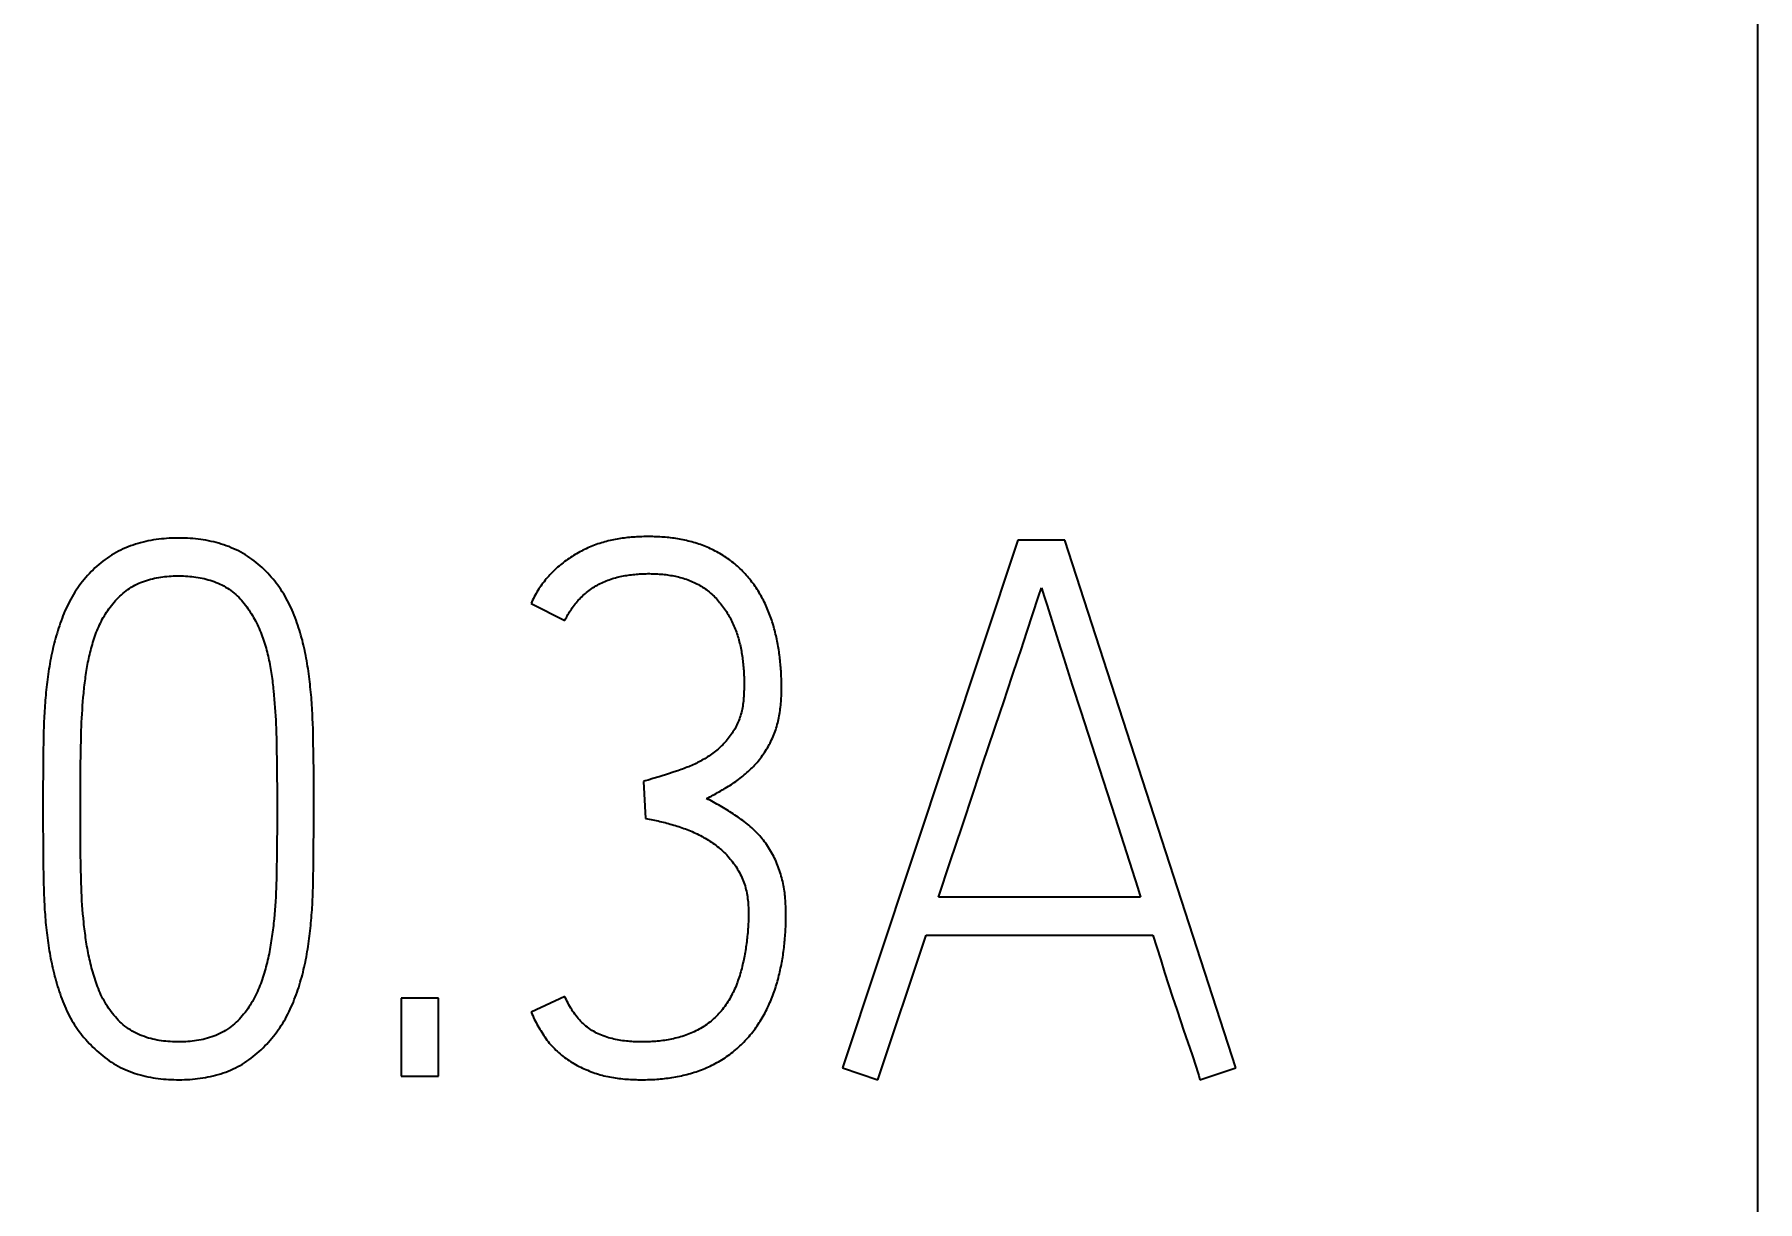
# Model space of a CAD drawing. Extents: x 0 to 420, y 0 to 297.
# Drawn here: x 139.62 to 144.77, y 165.56 to 169.06 of the extents above; entities that cross this region are included whole.
import ezdxf
from ezdxf.enums import TextEntityAlignment as Align

# ---------------------------------------------------------------- set-up
doc = ezdxf.new("R2010")
doc.units = 0
doc.header["$LTSCALE"] = 23.1
for name, color, linetype in [('10000_FRONT', 7, 'CONTINUOUS'), ('10100_DIM_FRONT', 7, 'CONTINUOUS'), ('10500_FRONT_LABELING', 7, 'CONTINUOUS')]:
    doc.layers.add(name, color=color, linetype=linetype)
doc.dimstyles.get("Standard").update_dxf_attribs({"dimtxt": 2.5, "dimasz": 2.5, "dimexe": 1.25, "dimexo": 0.625, "dimtad": 1, "dimcen": 2.5, "dimazin": 3, "dimtfac": 1, "dimtmove": 0, "dimatfit": 3})

# ---------------------------------------------------------------- blocks, each defined once
blk = doc.blocks.new('*D0')
at = {"layer": '10100_DIM_FRONT', "linetype": 'CONTINUOUS'}
for p, q in [((109.270844, 186.639203), (109.270844, 130.967761)), ((144.770844, 186.639203), (144.770844, 130.967761)), ((109.270844, 132.967761), (127.020844, 132.967761)), ((144.770844, 132.967761), (127.020844, 132.967761))]:
    blk.add_line(p, q, dxfattribs=at)
for points in [[(112.770844, 133.467761), (109.270844, 132.967761), (112.770844, 132.467761)], [(141.270844, 132.467761), (144.770844, 132.967761), (141.270844, 133.467761)]]:
    blk.add_solid(points, dxfattribs=at)
blk.add_text('35,5', height=3.5, dxfattribs=at).set_placement((123.190186, 133.842761), (132.690186, 133.842761), align=Align.FIT)

msp = doc.modelspace()

# ---------------------------------------------------------------- linework, layer by layer
at = {"layer": '10000_FRONT', "color": 7, "linetype": 'CONTINUOUS'}
msp.add_line((144.7708, 231.6402), (144.7708, 141.6402), dxfattribs=at)
at = {"layer": '10500_FRONT_LABELING', "color": 7, "linetype": 'CONTINUOUS'}
for p, q in [((142.5598, 167.5424), (142.0352, 165.9646)), ((142.7002, 167.5424), (142.5598, 167.5424)), ((143.2116, 165.9646), (142.7002, 167.5424)), ((141.1047, 167.3538), (141.2056, 167.3028)), ((142.647, 167.3475), (142.6803, 167.2416)), ((142.6803, 167.2416), (142.6971, 167.1887)), ((142.5429, 167.1358), (142.5606, 167.1886)), ((142.6971, 167.1887), (142.7224, 167.1093)), ((142.7224, 167.1093), (142.7479, 167.03)), ((139.7631, 167.0353), (139.764, 167.0477)), ((139.764, 167.0477), (139.7649, 167.06)), ((139.7649, 167.06), (139.766, 167.0724)), ((140.3346, 167.0917), (140.3358, 167.0793)), ((140.3358, 167.0793), (140.3369, 167.0669)), ((140.3369, 167.0669), (140.3379, 167.0546)), ((140.3379, 167.0546), (140.3388, 167.0422)), ((139.7605, 166.9858), (139.761, 166.9982)), ((139.761, 166.9982), (139.7616, 167.0105)), ((139.7616, 167.0105), (139.7623, 167.0229)), ((139.7623, 167.0229), (139.7631, 167.0353)), ((140.3388, 167.0422), (140.3396, 167.0297)), ((140.3396, 167.0297), (140.3404, 167.0173)), ((140.3404, 167.0173), (140.3411, 167.0049)), ((140.3411, 167.0049), (140.3416, 166.9925)), ((140.4521, 166.994), (140.4515, 167.0097)), ((140.4526, 166.9783), (140.4521, 166.994)), ((142.7479, 167.03), (142.7905, 166.8979)), ((139.647, 166.9542), (139.6467, 166.9385)), ((139.6474, 166.9699), (139.647, 166.9542)), ((139.6478, 166.9855), (139.6474, 166.9699)), ((139.7587, 166.9238), (139.7591, 166.9424)), ((139.7591, 166.9424), (139.7596, 166.961)), ((139.7596, 166.961), (139.76, 166.9734)), ((139.76, 166.9734), (139.7605, 166.9858)), ((140.3416, 166.9925), (140.3421, 166.9801)), ((140.3421, 166.9801), (140.3426, 166.9677)), ((140.3426, 166.9677), (140.3431, 166.949)), ((140.3431, 166.949), (140.3436, 166.9304)), ((140.453, 166.9626), (140.4526, 166.9783)), ((140.4535, 166.939), (140.453, 166.9626)), ((142.4719, 166.9245), (142.4896, 166.9773)), ((139.6463, 166.915), (139.6456, 166.8522)), ((139.6467, 166.9385), (139.6463, 166.915)), ((139.7579, 166.8742), (139.7582, 166.899)), ((139.7582, 166.899), (139.7587, 166.9238)), ((140.3436, 166.9304), (140.3439, 166.9118)), ((140.3439, 166.9118), (140.3443, 166.8869)), ((140.4539, 166.9075), (140.4535, 166.939)), ((140.4547, 166.8367), (140.4539, 166.9075)), ((142.4542, 166.8717), (142.4719, 166.9245)), ((142.7905, 166.8979), (142.8504, 166.7131)), ((139.6456, 166.8522), (139.6453, 166.7973)), ((139.7573, 166.8184), (139.7575, 166.8432)), ((139.7575, 166.8432), (139.7579, 166.8742)), ((140.3443, 166.8869), (140.3447, 166.8558)), ((140.3447, 166.8558), (140.3449, 166.831)), ((141.5155, 166.8443), (141.4874, 166.8354)), ((141.5296, 166.8487), (141.5155, 166.8443)), ((141.5389, 166.8518), (141.5296, 166.8487)), ((142.4278, 166.7924), (142.4542, 166.8717)), ((139.6453, 166.7973), (139.6452, 166.7258)), ((139.7571, 166.7564), (139.7572, 166.7874)), ((139.7572, 166.7874), (139.7573, 166.8184)), ((140.3449, 166.831), (140.3451, 166.8061)), ((140.3451, 166.8061), (140.3452, 166.775)), ((140.455, 166.7817), (140.4547, 166.8367)), ((141.4404, 166.8212), (141.447, 166.7102)), ((141.4687, 166.8296), (141.4546, 166.8254)), ((141.4874, 166.8354), (141.4687, 166.8296)), ((142.3927, 166.6866), (142.4278, 166.7924)), ((139.7571, 166.7127), (139.7571, 166.7564)), ((140.3452, 166.775), (140.3453, 166.7258)), ((140.4549, 166.6789), (140.455, 166.7502)), ((140.455, 166.7502), (140.455, 166.7817)), ((139.6452, 166.7258), (139.6452, 166.6947)), ((139.6452, 166.6947), (139.6455, 166.6402)), ((139.7572, 166.6866), (139.7571, 166.7127)), ((139.7573, 166.6604), (139.7572, 166.6866)), ((140.3452, 166.6994), (140.3451, 166.6731)), ((140.3453, 166.7258), (140.3452, 166.6994)), ((142.3577, 166.5808), (142.3927, 166.6866)), ((142.8504, 166.7131), (142.8674, 166.6602)), ((139.6455, 166.6402), (139.6462, 166.5703)), ((139.7576, 166.6343), (139.7573, 166.6604)), ((139.7579, 166.6017), (139.7576, 166.6343)), ((140.3449, 166.6468), (140.3447, 166.6204)), ((140.3451, 166.6731), (140.3449, 166.6468)), ((140.4545, 166.6241), (140.4549, 166.6789)), ((142.8674, 166.6602), (142.8843, 166.6073)), ((139.7583, 166.5755), (139.7579, 166.6017)), ((140.3442, 166.5875), (140.3439, 166.5678)), ((140.3447, 166.6204), (140.3442, 166.5875)), ((140.4538, 166.5616), (140.4545, 166.6241)), ((142.8843, 166.6073), (142.9012, 166.5544)), ((139.6462, 166.5703), (139.6467, 166.5392)), ((139.6467, 166.5392), (139.6471, 166.5159)), ((139.7587, 166.5559), (139.7583, 166.5755)), ((139.7591, 166.5364), (139.7587, 166.5559)), ((139.7597, 166.5168), (139.7591, 166.5364)), ((140.3435, 166.548), (140.343, 166.5283)), ((140.3439, 166.5678), (140.3435, 166.548)), ((140.4532, 166.5225), (140.4535, 166.5381)), ((140.4535, 166.5381), (140.4538, 166.5616)), ((142.3227, 166.475), (142.3577, 166.5808)), ((139.6471, 166.5159), (139.6476, 166.5004)), ((139.6476, 166.5004), (139.6481, 166.4849)), ((139.6481, 166.4849), (139.6487, 166.4694)), ((139.7601, 166.5038), (139.7597, 166.5168)), ((139.7607, 166.4907), (139.7601, 166.5038)), ((139.7613, 166.4777), (139.7607, 166.4907)), ((140.3416, 166.4889), (140.341, 166.4757)), ((140.3422, 166.502), (140.3416, 166.4889)), ((140.3426, 166.5152), (140.3422, 166.502)), ((140.343, 166.5283), (140.3426, 166.5152)), ((140.4523, 166.4913), (140.4528, 166.5069)), ((140.4528, 166.5069), (140.4532, 166.5225)), ((139.762, 166.4647), (139.7613, 166.4777)), ((139.7629, 166.4516), (139.762, 166.4647)), ((139.7638, 166.4386), (139.7629, 166.4516)), ((139.7649, 166.4256), (139.7638, 166.4386)), ((140.3384, 166.4363), (140.3373, 166.4232)), ((140.3393, 166.4494), (140.3384, 166.4363)), ((140.3402, 166.4626), (140.3393, 166.4494)), ((140.341, 166.4757), (140.3402, 166.4626)), ((142.9263, 166.475), (142.3227, 166.475)), ((139.7661, 166.4126), (139.7649, 166.4256)), ((139.7674, 166.3996), (139.7661, 166.4126)), ((142.1406, 165.9291), (142.2854, 166.3618)), ((142.2854, 166.3618), (142.9636, 166.3618)), ((142.9636, 166.3618), (142.9751, 166.3246)), ((142.9751, 166.3246), (142.9866, 166.2873)), ((142.9866, 166.2873), (142.9984, 166.2501)), ((142.9984, 166.2501), (143.0102, 166.213)), ((140.7162, 166.1732), (140.7162, 165.9402)), ((140.8281, 166.1732), (140.7162, 166.1732)), ((140.8281, 165.9402), (140.8281, 166.1732)), ((141.2056, 166.1777), (141.1047, 166.131)), ((143.0102, 166.213), (143.0223, 166.1759)), ((143.0223, 166.1759), (143.0344, 166.1388)), ((143.0344, 166.1388), (143.0467, 166.1018)), ((143.0467, 166.1018), (143.055, 166.0772)), ((142.0352, 165.9646), (142.1406, 165.9291)), ((143.1041, 165.9291), (143.2116, 165.9646)), ((140.7162, 165.9402), (140.8281, 165.9402))]:
    msp.add_line(p, q, dxfattribs=at)
for points in [[(140.4515, 167.0097), (140.4511, 167.0175), (140.4507, 167.0254), (140.4503, 167.0332), (140.4498, 167.0411), (140.4493, 167.0489), (140.4488, 167.0568), (140.4482, 167.0646), (140.4476, 167.0725), (140.4469, 167.0803), (140.4462, 167.0881), (140.4454, 167.096), (140.4446, 167.1038), (140.4438, 167.1116), (140.4429, 167.1195), (140.442, 167.1273), (140.441, 167.1351), (140.44, 167.1429), (140.4389, 167.1508), (140.4378, 167.1586), (140.4366, 167.1664), (140.4353, 167.1742), (140.434, 167.182), (140.4326, 167.1898), (140.4311, 167.1975), (140.4296, 167.2053), (140.428, 167.213), (140.4263, 167.2207), (140.4245, 167.2284), (140.4226, 167.236), (140.4207, 167.2436), (140.4186, 167.2513), (140.4165, 167.2588), (140.4143, 167.2664), (140.412, 167.274), (140.4097, 167.2815), (140.4072, 167.289), (140.4046, 167.2964), (140.402, 167.3039), (140.3992, 167.3113), (140.3963, 167.3187), (140.3933, 167.326), (140.3902, 167.3332), (140.387, 167.3404), (140.3836, 167.3475), (140.3802, 167.3545), (140.3766, 167.3614), (140.3728, 167.3683), (140.3689, 167.3751), (140.3649, 167.3818), (140.3608, 167.3884), (140.3565, 167.3949), (140.3521, 167.4014), (140.3475, 167.4077), (140.3428, 167.414), (140.338, 167.4202), (140.333, 167.4263), (140.3279, 167.4324), (140.3226, 167.4383), (140.3173, 167.4441), (140.3118, 167.4498), (140.3061, 167.4554), (140.3004, 167.4608), (140.2946, 167.4661), (140.2886, 167.4712), (140.2825, 167.4761), (140.2764, 167.481), (140.27, 167.4856), (140.2636, 167.4902), (140.2571, 167.4945), (140.2504, 167.4988), (140.2435, 167.5028), (140.2366, 167.5067), (140.2296, 167.5104), (140.2225, 167.5139), (140.2153, 167.5172), (140.2081, 167.5203), (140.2008, 167.5233), (140.1934, 167.526), (140.186, 167.5286), (140.1785, 167.5311), (140.171, 167.5333), (140.1634, 167.5354), (140.1558, 167.5374), (140.1481, 167.5392), (140.1403, 167.5408), (140.1325, 167.5423), (140.1247, 167.5436), (140.1169, 167.5447), (140.109, 167.5457), (140.1012, 167.5466), (140.0934, 167.5473), (140.0856, 167.5479), (140.0777, 167.5484), (140.0699, 167.5488), (140.0621, 167.549), (140.0542, 167.5491), (140.0464, 167.5491), (140.0386, 167.5489), (140.0307, 167.5487), (140.0229, 167.5483), (140.0151, 167.5478), (140.0072, 167.5472), (139.9994, 167.5464), (139.9915, 167.5455), (139.9837, 167.5445), (139.9759, 167.5433), (139.968, 167.5419), (139.9603, 167.5404), (139.9525, 167.5388), (139.9449, 167.5369), (139.9373, 167.535), (139.9297, 167.5328), (139.9222, 167.5305), (139.9147, 167.5281), (139.9073, 167.5255), (139.9, 167.5226), (139.8927, 167.5197), (139.8855, 167.5165), (139.8783, 167.5131), (139.8712, 167.5096), (139.8642, 167.5058), (139.8573, 167.5019), (139.8505, 167.4979), (139.8439, 167.4936), (139.8374, 167.4892), (139.831, 167.4847), (139.8247, 167.48), (139.8186, 167.4752), (139.8126, 167.4702), (139.8066, 167.465), (139.8008, 167.4597), (139.7951, 167.4543), (139.7895, 167.4487), (139.7841, 167.443), (139.7787, 167.4372), (139.7735, 167.4312), (139.7684, 167.4251), (139.7634, 167.419), (139.7586, 167.4128), (139.7539, 167.4064), (139.7494, 167.4), (139.745, 167.3935), (139.7407, 167.3869), (139.7365, 167.3802), (139.7325, 167.3735), (139.7286, 167.3666), (139.7249, 167.3596), (139.7212, 167.3526), (139.7178, 167.3454), (139.7144, 167.3383), (139.7112, 167.3311), (139.7081, 167.3238), (139.7052, 167.3165), (139.7024, 167.3092), (139.6996, 167.3018), (139.697, 167.2944), (139.6944, 167.287), (139.692, 167.2796), (139.6896, 167.2721), (139.6874, 167.2646), (139.6852, 167.2571), (139.683, 167.2496), (139.681, 167.242), (139.679, 167.2345), (139.6771, 167.2269), (139.6753, 167.2192)], [(141.5004, 167.5518), (141.495, 167.5522), (141.4897, 167.5525), (141.4843, 167.5528), (141.479, 167.5531), (141.4736, 167.5532), (141.4682, 167.5534), (141.4628, 167.5535), (141.4575, 167.5535), (141.4521, 167.5535), (141.4467, 167.5535), (141.4413, 167.5534), (141.4359, 167.5532), (141.4305, 167.5531), (141.4251, 167.5528), (141.4197, 167.5525), (141.4144, 167.5522), (141.409, 167.5518), (141.4037, 167.5514), (141.3984, 167.5509), (141.393, 167.5503), (141.3877, 167.5497), (141.3824, 167.5491), (141.3771, 167.5483), (141.3719, 167.5476), (141.3666, 167.5467), (141.3614, 167.5458), (141.3561, 167.5448), (141.3509, 167.5438), (141.3457, 167.5427), (141.3405, 167.5415), (141.3353, 167.5403), (141.3301, 167.539), (141.325, 167.5376), (141.3198, 167.5361), (141.3147, 167.5346), (141.3096, 167.533), (141.3045, 167.5313), (141.2994, 167.5295), (141.2943, 167.5277), (141.2893, 167.5257), (141.2843, 167.5237), (141.2792, 167.5216), (141.2743, 167.5195), (141.2693, 167.5172), (141.2644, 167.5149), (141.2596, 167.5125), (141.2548, 167.5101), (141.25, 167.5076), (141.2453, 167.505), (141.2406, 167.5023), (141.236, 167.4996), (141.2314, 167.4968), (141.2269, 167.494), (141.2224, 167.491), (141.2179, 167.488), (141.2135, 167.485), (141.2091, 167.4818), (141.2048, 167.4786), (141.2005, 167.4754), (141.1963, 167.472), (141.1921, 167.4686), (141.188, 167.4651), (141.1839, 167.4615), (141.1798, 167.4579), (141.1759, 167.4542), (141.172, 167.4504), (141.1681, 167.4466), (141.1644, 167.4428), (141.1607, 167.4389), (141.1571, 167.4349), (141.1535, 167.4309), (141.15, 167.4268), (141.1466, 167.4227), (141.1433, 167.4185), (141.14, 167.4142), (141.1369, 167.4099), (141.1337, 167.4056), (141.1307, 167.4011), (141.1277, 167.3967), (141.1249, 167.3921), (141.1221, 167.3876), (141.1193, 167.3829), (141.1167, 167.3782), (141.1141, 167.3734), (141.1116, 167.3686), (141.1092, 167.3637), (141.1069, 167.3588), (141.1047, 167.3538)], [(141.6292, 166.7702), (141.634, 166.7726), (141.6387, 166.775), (141.6435, 166.7775), (141.6482, 166.7801), (141.6528, 166.7826), (141.6575, 166.7852), (141.6622, 166.7878), (141.6668, 166.7904), (141.6714, 166.7931), (141.676, 166.7958), (141.6806, 166.7985), (141.6851, 166.8012), (141.6897, 166.8039), (141.6942, 166.8067), (141.6987, 166.8095), (141.7032, 166.8124), (141.7076, 166.8153), (141.712, 166.8182), (141.7164, 166.8212), (141.7208, 166.8242), (141.725, 166.8274), (141.7293, 166.8305), (141.7335, 166.8338), (141.7376, 166.8371), (141.7417, 166.8405), (141.7458, 166.8439), (141.7497, 166.8475), (141.7537, 166.8511), (141.7576, 166.8547), (141.7614, 166.8585), (141.7652, 166.8623), (141.769, 166.8661), (141.7727, 166.8701), (141.7764, 166.8741), (141.78, 166.8781), (141.7835, 166.8822), (141.7869, 166.8864), (141.7902, 166.8906), (141.7935, 166.8949), (141.7967, 166.8993), (141.7997, 166.9037), (141.8027, 166.9081), (141.8056, 166.9126), (141.8084, 166.9172), (141.8112, 166.9218), (141.8138, 166.9264), (141.8163, 166.9312), (141.8188, 166.9359), (141.8212, 166.9407), (141.8236, 166.9456), (141.8258, 166.9505), (141.828, 166.9554), (141.8301, 166.9604), (141.8321, 166.9655), (141.8339, 166.9705), (141.8357, 166.9756), (141.8374, 166.9807), (141.839, 166.9859), (141.8405, 166.991), (141.8418, 166.9962), (141.8431, 167.0014), (141.8443, 167.0066), (141.8454, 167.0118), (141.8464, 167.0171), (141.8474, 167.0224), (141.8482, 167.0277), (141.849, 167.033), (141.8496, 167.0383), (141.8503, 167.0437), (141.8508, 167.049), (141.8513, 167.0544), (141.8517, 167.0598), (141.852, 167.0652), (141.8523, 167.0705), (141.8526, 167.0759), (141.8528, 167.0813), (141.8529, 167.0867), (141.853, 167.092), (141.8531, 167.0974), (141.8531, 167.1027), (141.8531, 167.1081), (141.853, 167.1134), (141.8529, 167.1188), (141.8528, 167.1241), (141.8527, 167.1295), (141.8525, 167.1348), (141.8522, 167.1401), (141.852, 167.1455), (141.8517, 167.1508), (141.8513, 167.1561), (141.8509, 167.1615), (141.8505, 167.1668), (141.8501, 167.1721), (141.8496, 167.1774), (141.849, 167.1827), (141.8484, 167.188), (141.8478, 167.1933), (141.8471, 167.1986), (141.8464, 167.2039), (141.8457, 167.2092), (141.8449, 167.2145), (141.844, 167.2198), (141.8432, 167.2251), (141.8422, 167.2304), (141.8412, 167.2356), (141.8402, 167.2409), (141.8391, 167.2462), (141.838, 167.2514), (141.8368, 167.2567), (141.8356, 167.2619), (141.8343, 167.2672), (141.833, 167.2724), (141.8316, 167.2776), (141.8302, 167.2828), (141.8287, 167.288), (141.8271, 167.2932), (141.8255, 167.2983), (141.8239, 167.3034), (141.8221, 167.3085), (141.8204, 167.3136), (141.8185, 167.3186), (141.8166, 167.3236), (141.8147, 167.3286), (141.8127, 167.3336), (141.8106, 167.3385), (141.8084, 167.3434), (141.8062, 167.3483), (141.8039, 167.3532), (141.8016, 167.358), (141.7992, 167.3628), (141.7967, 167.3676), (141.7941, 167.3723), (141.7915, 167.377), (141.7888, 167.3817), (141.7861, 167.3863), (141.7832, 167.391), (141.7803, 167.3955), (141.7773, 167.4), (141.7743, 167.4045), (141.7712, 167.4089), (141.7681, 167.4133), (141.7649, 167.4176), (141.7616, 167.4218), (141.7583, 167.426), (141.7549, 167.4301), (141.7514, 167.4341), (141.7479, 167.4382), (141.7443, 167.4421), (141.7407, 167.446), (141.737, 167.4498), (141.7332, 167.4536), (141.7294, 167.4573), (141.7255, 167.461), (141.7215, 167.4645), (141.7175, 167.4681), (141.7134, 167.4716), (141.7092, 167.475), (141.705, 167.4783), (141.7007, 167.4816), (141.6963, 167.4848), (141.6919, 167.488), (141.6874, 167.4911), (141.6829, 167.4941), (141.6784, 167.497), (141.6738, 167.4998), (141.6692, 167.5025), (141.6645, 167.5052), (141.6598, 167.5078), (141.6551, 167.5103), (141.6503, 167.5127), (141.6455, 167.5151), (141.6406, 167.5173), (141.6357, 167.5195), (141.6308, 167.5216), (141.6258, 167.5237), (141.6208, 167.5257), (141.6158, 167.5276), (141.6107, 167.5294), (141.6056, 167.5311), (141.6005, 167.5328), (141.5953, 167.5344), (141.5901, 167.536), (141.5849, 167.5375), (141.5797, 167.5389), (141.5744, 167.5402), (141.5692, 167.5414), (141.5639, 167.5426), (141.5587, 167.5437), (141.5534, 167.5448), (141.5482, 167.5458), (141.5429, 167.5467), (141.5376, 167.5475), (141.5323, 167.5483), (141.527, 167.549), (141.5217, 167.5497), (141.5164, 167.5503), (141.511, 167.5509), (141.5057, 167.5514), (141.5004, 167.5518)], [(139.766, 167.0724), (139.7671, 167.0848), (139.7677, 167.0909), (139.7684, 167.0971), (139.769, 167.1033), (139.7697, 167.1095), (139.7704, 167.1156), (139.7712, 167.1218), (139.772, 167.128), (139.7728, 167.1342), (139.7737, 167.1403), (139.7746, 167.1465), (139.7756, 167.1526), (139.7766, 167.1587), (139.7777, 167.1648), (139.7788, 167.1709), (139.7799, 167.177), (139.7812, 167.1831), (139.7824, 167.1891), (139.7838, 167.1952), (139.7852, 167.2012), (139.7866, 167.2072), (139.7881, 167.2132), (139.7897, 167.2192), (139.7913, 167.2251), (139.793, 167.2311), (139.7948, 167.237), (139.7966, 167.2429), (139.7985, 167.2488), (139.8005, 167.2547), (139.8026, 167.2605), (139.8048, 167.2663), (139.807, 167.2721), (139.8094, 167.2779), (139.8119, 167.2836), (139.8144, 167.2893), (139.8171, 167.295), (139.8199, 167.3006), (139.8228, 167.3061), (139.8258, 167.3115), (139.829, 167.3169), (139.8322, 167.3222), (139.8356, 167.3274), (139.839, 167.3326), (139.8426, 167.3377), (139.8463, 167.3427), (139.8501, 167.3477), (139.854, 167.3525), (139.858, 167.3573), (139.8622, 167.362), (139.8664, 167.3666), (139.8707, 167.3711), (139.8752, 167.3754), (139.8797, 167.3796), (139.8844, 167.3837), (139.8891, 167.3876), (139.894, 167.3914), (139.899, 167.3951), (139.9041, 167.3986), (139.9093, 167.4019), (139.9147, 167.4051), (139.9201, 167.4082), (139.9258, 167.411), (139.9315, 167.4137), (139.9372, 167.4162), (139.943, 167.4185), (139.9489, 167.4206), (139.9548, 167.4225), (139.9608, 167.4243), (139.9668, 167.426), (139.9729, 167.4275), (139.979, 167.4288), (139.9851, 167.4301), (139.9913, 167.4312), (139.9975, 167.4322), (140.0037, 167.433), (140.0099, 167.4338), (140.0161, 167.4344), (140.0223, 167.4349), (140.0285, 167.4353), (140.0347, 167.4356), (140.0409, 167.4358), (140.0471, 167.4359), (140.0533, 167.4359), (140.0595, 167.4358), (140.0657, 167.4356), (140.0719, 167.4354), (140.0781, 167.435), (140.0843, 167.4345), (140.0904, 167.4339), (140.0966, 167.4332), (140.1028, 167.4324), (140.109, 167.4314), (140.1152, 167.4303), (140.1214, 167.4291), (140.1275, 167.4277), (140.1336, 167.4262), (140.1396, 167.4245), (140.1456, 167.4228), (140.1515, 167.4208), (140.1573, 167.4187), (140.1631, 167.4165), (140.1689, 167.414), (140.1746, 167.4114), (140.1802, 167.4087), (140.1858, 167.4057), (140.1912, 167.4026), (140.1966, 167.3993), (140.2018, 167.3959), (140.2069, 167.3923), (140.2119, 167.3886), (140.2167, 167.3847), (140.2214, 167.3807), (140.226, 167.3765), (140.2305, 167.3722), (140.2348, 167.3677), (140.239, 167.3631), (140.2431, 167.3583), (140.2471, 167.3534), (140.2509, 167.3484), (140.2546, 167.3434), (140.2582, 167.3383), (140.2617, 167.3331), (140.2652, 167.3279), (140.2685, 167.3226), (140.2717, 167.3173), (140.2748, 167.3119), (140.2778, 167.3065), (140.2808, 167.301), (140.2836, 167.2955), (140.2863, 167.2898), (140.2889, 167.2842), (140.2915, 167.2785), (140.2939, 167.2727), (140.2963, 167.2669), (140.2985, 167.261), (140.3007, 167.2551), (140.3028, 167.2492), (140.3048, 167.2433), (140.3068, 167.2374), (140.3086, 167.2315), (140.3104, 167.2255), (140.3121, 167.2195), (140.3137, 167.2135), (140.3153, 167.2075), (140.3168, 167.2015), (140.3183, 167.1955)], [(141.2056, 167.3028), (141.2078, 167.3071), (141.2101, 167.3115), (141.2124, 167.3157), (141.2148, 167.32), (141.2172, 167.3242), (141.2197, 167.3283), (141.2223, 167.3324), (141.225, 167.3365), (141.2277, 167.3404), (141.2305, 167.3444), (141.2333, 167.3482), (141.2363, 167.3521), (141.2393, 167.3558), (141.2425, 167.3595), (141.2457, 167.3631), (141.249, 167.3667), (141.2524, 167.3702), (141.2559, 167.3736), (141.2594, 167.377), (141.2631, 167.3802), (141.2668, 167.3835), (141.2706, 167.3866), (141.2744, 167.3897), (141.2783, 167.3926), (141.2822, 167.3955), (141.2862, 167.3983), (141.2902, 167.401), (141.2943, 167.4036), (141.2985, 167.4061), (141.3027, 167.4085), (141.3069, 167.4108), (141.3113, 167.4131), (141.3156, 167.4152), (141.3201, 167.4172), (141.3246, 167.4191), (141.3291, 167.421), (141.3337, 167.4227), (141.3383, 167.4244), (141.343, 167.426), (141.3477, 167.4276), (141.3523, 167.429), (141.357, 167.4303), (141.3618, 167.4316), (141.3665, 167.4328), (141.3712, 167.4339), (141.376, 167.4349), (141.3808, 167.4358), (141.3856, 167.4366), (141.3904, 167.4374), (141.3952, 167.4382), (141.4, 167.4388), (141.4048, 167.4394), (141.4097, 167.44), (141.4145, 167.4405), (141.4194, 167.4409), (141.4242, 167.4413), (141.4291, 167.4417), (141.434, 167.442), (141.4389, 167.4422), (141.4438, 167.4424), (141.4487, 167.4425), (141.4536, 167.4426), (141.4585, 167.4426), (141.4634, 167.4425), (141.4683, 167.4424), (141.4731, 167.4423), (141.478, 167.4421), (141.4829, 167.4418), (141.4877, 167.4415), (141.4926, 167.4411), (141.4974, 167.4407), (141.5022, 167.4402), (141.5071, 167.4396), (141.5119, 167.439), (141.5167, 167.4383), (141.5215, 167.4375), (141.5263, 167.4367), (141.5311, 167.4358), (141.5359, 167.4348), (141.5406, 167.4337), (141.5454, 167.4326), (141.5502, 167.4314), (141.5549, 167.4301), (141.5596, 167.4287), (141.5643, 167.4272), (141.569, 167.4257), (141.5736, 167.424), (141.5782, 167.4223), (141.5827, 167.4205), (141.5872, 167.4186), (141.5916, 167.4166), (141.596, 167.4145), (141.6004, 167.4123), (141.6047, 167.41), (141.6089, 167.4076), (141.6131, 167.4051), (141.6173, 167.4025), (141.6214, 167.3998), (141.6254, 167.3969), (141.6294, 167.394), (141.6333, 167.391), (141.6371, 167.3879), (141.6408, 167.3847), (141.6445, 167.3815), (141.6481, 167.3782), (141.6516, 167.3748), (141.655, 167.3713), (141.6584, 167.3678), (141.6617, 167.3642), (141.6649, 167.3605), (141.6681, 167.3568), (141.6712, 167.353), (141.6742, 167.3492), (141.6772, 167.3452), (141.6801, 167.3413), (141.6829, 167.3372), (141.6856, 167.3332), (141.6883, 167.329), (141.6909, 167.3249), (141.6934, 167.3207), (141.6959, 167.3165), (141.6983, 167.3123), (141.7006, 167.308), (141.7028, 167.3037), (141.7049, 167.2993), (141.707, 167.2949), (141.7091, 167.2905), (141.711, 167.286), (141.7129, 167.2816), (141.7147, 167.277), (141.7165, 167.2725), (141.7181, 167.2679), (141.7197, 167.2632), (141.7213, 167.2586), (141.7228, 167.2539), (141.7242, 167.2492), (141.7255, 167.2445), (141.7268, 167.2398), (141.728, 167.235), (141.7292, 167.2303), (141.7303, 167.2255), (141.7313, 167.2208), (141.7323, 167.216), (141.7332, 167.2112), (141.734, 167.2065), (141.7348, 167.2017), (141.7356, 167.1969), (141.7362, 167.1921), (141.7369, 167.1873), (141.7375, 167.1824), (141.738, 167.1776), (141.7385, 167.1728), (141.739, 167.168), (141.7394, 167.1631), (141.7397, 167.1583), (141.7401, 167.1534), (141.7403, 167.1486), (141.7406, 167.1437), (141.7408, 167.1389), (141.741, 167.134), (141.7411, 167.1291), (141.7412, 167.1242), (141.7412, 167.1194), (141.7413, 167.1145), (141.7413, 167.1096), (141.7412, 167.1047), (141.7412, 167.0998), (141.7411, 167.0949), (141.7409, 167.09), (141.7408, 167.0852), (141.7405, 167.0803), (141.7403, 167.0754), (141.7399, 167.0706), (141.7395, 167.0657), (141.7391, 167.0609), (141.7385, 167.056), (141.7379, 167.0512), (141.7371, 167.0464), (141.7363, 167.0416), (141.7354, 167.0368), (141.7343, 167.032), (141.7332, 167.0272), (141.7319, 167.0225), (141.7305, 167.0177), (141.729, 167.0131), (141.7274, 167.0085), (141.7257, 167.0039), (141.7239, 166.9994), (141.7219, 166.995), (141.7199, 166.9906), (141.7177, 166.9862), (141.7155, 166.9819), (141.7131, 166.9777), (141.7106, 166.9735), (141.708, 166.9694), (141.7053, 166.9653), (141.7025, 166.9612), (141.6996, 166.9572), (141.6967, 166.9533)], [(142.5867, 167.268), (142.6213, 167.3739), (142.63, 167.4004)], [(142.63, 167.4004), (142.6385, 167.374), (142.647, 167.3475)], [(142.5606, 167.1886), (142.5693, 167.2151), (142.5867, 167.268)], [(139.6753, 167.2192), (139.6735, 167.2116), (139.6719, 167.2039), (139.6703, 167.1963), (139.6687, 167.1885), (139.6673, 167.1808), (139.6659, 167.1731), (139.6646, 167.1653), (139.6633, 167.1575), (139.6621, 167.1497), (139.6609, 167.1419), (139.6598, 167.1341), (139.6588, 167.1263), (139.6578, 167.1185), (139.6569, 167.1107), (139.656, 167.1029), (139.6551, 167.0951), (139.6543, 167.0873), (139.6536, 167.0795), (139.6529, 167.0716), (139.6522, 167.0638), (139.6516, 167.056), (139.651, 167.0482), (139.6505, 167.0404), (139.65, 167.0325), (139.6495, 167.0247), (139.6491, 167.0169), (139.6487, 167.009), (139.6484, 167.0012), (139.6478, 166.9855)], [(140.3183, 167.1955), (140.3196, 167.1895), (140.321, 167.1834), (140.3222, 167.1774), (140.3234, 167.1713), (140.3246, 167.1653), (140.3256, 167.1592), (140.3267, 167.1531), (140.3276, 167.147), (140.3286, 167.1408), (140.3295, 167.1347), (140.3303, 167.1286), (140.3311, 167.1225), (140.3319, 167.1163), (140.3326, 167.1102), (140.3333, 167.104), (140.3339, 167.0978), (140.3346, 167.0917)], [(142.4896, 166.9773), (142.5074, 167.0301), (142.5163, 167.0565), (142.5429, 167.1358)], [(141.6967, 166.9533), (141.6936, 166.9495), (141.6905, 166.9457), (141.6874, 166.9419), (141.6842, 166.9383), (141.6809, 166.9347), (141.6775, 166.9311), (141.6741, 166.9277), (141.6705, 166.9243), (141.667, 166.921), (141.6633, 166.9177), (141.6596, 166.9145), (141.6557, 166.9114), (141.6519, 166.9084), (141.6479, 166.9054), (141.644, 166.9026), (141.64, 166.8998), (141.6359, 166.897), (141.6318, 166.8944), (141.6277, 166.8918), (141.6235, 166.8892), (141.6193, 166.8868), (141.6151, 166.8844), (141.6109, 166.882), (141.6066, 166.8797), (141.6023, 166.8775), (141.5979, 166.8753), (141.5936, 166.8732), (141.5892, 166.8711), (141.5847, 166.8691), (141.5802, 166.8671), (141.5757, 166.8653), (141.5712, 166.8634), (141.5666, 166.8616), (141.5621, 166.8599), (141.5575, 166.8582), (141.5528, 166.8566), (141.5482, 166.8549), (141.5435, 166.8533), (141.5389, 166.8518)], [(141.4546, 166.8254), (141.4452, 166.8226), (141.4404, 166.8212)], [(141.8658, 166.3921), (141.866, 166.3977), (141.8661, 166.4034), (141.8662, 166.409), (141.8662, 166.4147), (141.8663, 166.4203), (141.8662, 166.426), (141.8662, 166.4316), (141.8661, 166.4372), (141.866, 166.4429), (141.8658, 166.4485), (141.8655, 166.4541), (141.8652, 166.4598), (141.8649, 166.4654), (141.8644, 166.471), (141.8639, 166.4766), (141.8633, 166.4823), (141.8626, 166.4879), (141.8618, 166.4935), (141.861, 166.4991), (141.86, 166.5047), (141.859, 166.5103), (141.8579, 166.5159), (141.8567, 166.5215), (141.8553, 166.5271), (141.8539, 166.5326), (141.8524, 166.5382), (141.8508, 166.5437), (141.8491, 166.5492), (141.8473, 166.5547), (141.8454, 166.5601), (141.8435, 166.5654), (141.8414, 166.5708), (141.8393, 166.576), (141.837, 166.5813), (141.8347, 166.5865), (141.8323, 166.5917), (141.8297, 166.5968), (141.8271, 166.6019), (141.8244, 166.6069), (141.8216, 166.6119), (141.8187, 166.6168), (141.8157, 166.6217), (141.8125, 166.6266), (141.8093, 166.6314), (141.806, 166.6361), (141.8026, 166.6407), (141.7991, 166.6453), (141.7955, 166.6497), (141.7918, 166.6541), (141.7881, 166.6584), (141.7843, 166.6626), (141.7804, 166.6668), (141.7764, 166.6709), (141.7724, 166.6749), (141.7682, 166.6788), (141.764, 166.6827), (141.7598, 166.6865), (141.7554, 166.6902), (141.751, 166.6938), (141.7465, 166.6974), (141.7419, 166.7009), (141.7373, 166.7044), (141.7326, 166.7077), (141.7279, 166.7111), (141.7231, 166.7143), (141.7184, 166.7176), (141.7136, 166.7207), (141.7087, 166.7239), (141.7039, 166.727), (141.699, 166.7301), (141.6942, 166.7331), (141.6893, 166.7361), (141.6843, 166.7391), (141.6794, 166.742), (141.6745, 166.745), (141.6695, 166.7479), (141.6645, 166.7508), (141.6595, 166.7536), (141.6545, 166.7564), (141.6495, 166.7592), (141.6444, 166.762), (141.6394, 166.7648), (141.6343, 166.7675), (141.6292, 166.7702)], [(141.447, 166.7102), (141.4524, 166.7093), (141.4577, 166.7084), (141.463, 166.7074), (141.4683, 166.7063), (141.4736, 166.7052), (141.4789, 166.7041), (141.4841, 166.7029), (141.4894, 166.7017), (141.4946, 166.7005), (141.4998, 166.6992), (141.505, 166.6979), (141.5102, 166.6965), (141.5154, 166.6951), (141.5206, 166.6937), (141.5257, 166.6922), (141.5309, 166.6907), (141.536, 166.6892), (141.5411, 166.6876), (141.5462, 166.686), (141.5513, 166.6843), (141.5564, 166.6826), (141.5615, 166.6808), (141.5665, 166.679), (141.5715, 166.6771), (141.5765, 166.6751), (141.5815, 166.6731), (141.5865, 166.671), (141.5914, 166.6688), (141.5963, 166.6665), (141.6012, 166.6642), (141.606, 166.6618), (141.6108, 166.6593), (141.6156, 166.6567), (141.6204, 166.654), (141.6251, 166.6513), (141.6298, 166.6485), (141.6345, 166.6457), (141.639, 166.6427), (141.6436, 166.6397), (141.648, 166.6367), (141.6525, 166.6335), (141.6568, 166.6303), (141.6611, 166.627), (141.6653, 166.6236), (141.6695, 166.6201), (141.6736, 166.6166), (141.6776, 166.6129), (141.6815, 166.6091), (141.6854, 166.6053), (141.6892, 166.6013), (141.6929, 166.5973), (141.6965, 166.5932), (141.7, 166.589), (141.7034, 166.5848), (141.7067, 166.5805), (141.71, 166.5762), (141.7131, 166.5718), (141.7161, 166.5673), (141.7191, 166.5628), (141.7219, 166.5582), (141.7247, 166.5535), (141.7273, 166.5488), (141.7298, 166.544), (141.7322, 166.5391), (141.7345, 166.5341), (141.7367, 166.5291), (141.7388, 166.524), (141.7407, 166.5189), (141.7424, 166.5137), (141.7441, 166.5085), (141.7456, 166.5033), (141.7469, 166.4981), (141.7482, 166.4928), (141.7493, 166.4875), (141.7502, 166.4822), (141.7511, 166.4768), (141.7518, 166.4715), (141.7524, 166.4661), (141.753, 166.4607), (141.7534, 166.4552), (141.7537, 166.4498), (141.754, 166.4443), (141.7542, 166.4389), (141.7543, 166.4334), (141.7544, 166.428), (141.7544, 166.4225), (141.7543, 166.4171), (141.7543, 166.4117), (141.7541, 166.4063), (141.754, 166.4009), (141.7537, 166.3954), (141.7535, 166.39), (141.7532, 166.3847), (141.7528, 166.3793), (141.7524, 166.3739), (141.752, 166.3685), (141.7515, 166.3631), (141.7509, 166.3578), (141.7504, 166.3524), (141.7497, 166.3471), (141.7491, 166.3417), (141.7484, 166.3364), (141.7476, 166.331), (141.7469, 166.3257), (141.746, 166.3204), (141.7452, 166.3151), (141.7443, 166.3097), (141.7433, 166.3044), (141.7424, 166.2991), (141.7413, 166.2938), (141.7403, 166.2885), (141.7391, 166.2832), (141.738, 166.2779), (141.7367, 166.2727), (141.7355, 166.2674), (141.7341, 166.2621), (141.7327, 166.2569), (141.7313, 166.2516), (141.7298, 166.2464), (141.7282, 166.2412), (141.7265, 166.236), (141.7248, 166.2308), (141.723, 166.2256), (141.7211, 166.2205), (141.7192, 166.2154), (141.7172, 166.2103), (141.7151, 166.2053), (141.7129, 166.2003), (141.7107, 166.1953), (141.7083, 166.1904), (141.7059, 166.1855), (141.7034, 166.1807), (141.7008, 166.1759), (141.6982, 166.1711), (141.6954, 166.1664), (141.6925, 166.1618), (141.6895, 166.1572), (141.6865, 166.1526), (141.6833, 166.1482), (141.68, 166.1438), (141.6767, 166.1395), (141.6733, 166.1352), (141.6697, 166.1311), (141.6661, 166.1271), (141.6624, 166.1231), (141.6586, 166.1193), (141.6548, 166.1155), (141.6508, 166.1118), (141.6468, 166.1082), (141.6426, 166.1047), (141.6384, 166.1013), (141.6341, 166.098), (141.6297, 166.0947), (141.6252, 166.0916), (141.6206, 166.0885), (141.616, 166.0856), (141.6113, 166.0828), (141.6066, 166.0801), (141.6018, 166.0775), (141.5969, 166.075), (141.592, 166.0726), (141.5871, 166.0704), (141.5821, 166.0682), (141.577, 166.0661), (141.572, 166.0642), (141.5668, 166.0623), (141.5617, 166.0605), (141.5565, 166.0588), (141.5512, 166.0572), (141.5459, 166.0557), (141.5406, 166.0543), (141.5353, 166.053), (141.53, 166.0518), (141.5247, 166.0506), (141.5194, 166.0496), (141.514, 166.0486), (141.5087, 166.0477), (141.5033, 166.0469), (141.498, 166.0461), (141.4926, 166.0454), (141.4872, 166.0448), (141.4818, 166.0443), (141.4764, 166.0438), (141.471, 166.0434), (141.4656, 166.0431), (141.4602, 166.0428), (141.4547, 166.0426), (141.4493, 166.0424), (141.4438, 166.0423), (141.4384, 166.0423), (141.4329, 166.0423), (141.4275, 166.0424), (141.422, 166.0425), (141.4166, 166.0427), (141.4111, 166.0429), (141.4057, 166.0432), (141.4002, 166.0436), (141.3948, 166.0441), (141.3894, 166.0446)], [(142.9012, 166.5544), (142.9179, 166.5015), (142.9263, 166.475)], [(140.4246, 166.2583), (140.4264, 166.2659), (140.4281, 166.2736), (140.4297, 166.2813), (140.4313, 166.2891), (140.4328, 166.2968), (140.4342, 166.3046), (140.4355, 166.3123), (140.4368, 166.3201), (140.438, 166.3278), (140.4391, 166.3356), (140.4402, 166.3433), (140.4413, 166.3511), (140.4423, 166.3589), (140.4432, 166.3666), (140.4441, 166.3744), (140.445, 166.3822), (140.4458, 166.3899), (140.4465, 166.3977), (140.4473, 166.4055), (140.4479, 166.4133), (140.4485, 166.4211), (140.4491, 166.4289), (140.4497, 166.4367), (140.4502, 166.4445), (140.4506, 166.4522), (140.451, 166.46), (140.4514, 166.4678), (140.4517, 166.4757), (140.4523, 166.4913)], [(139.6487, 166.4694), (139.6491, 166.4616), (139.6495, 166.4539), (139.6499, 166.4461), (139.6504, 166.4384), (139.6509, 166.4307), (139.6515, 166.4229), (139.6521, 166.4152), (139.6528, 166.4075), (139.6534, 166.3997), (139.6542, 166.392), (139.655, 166.3843), (139.6558, 166.3766), (139.6567, 166.3689), (139.6576, 166.3612), (139.6586, 166.3535), (139.6596, 166.3458), (139.6607, 166.3381), (139.6618, 166.3304), (139.663, 166.3227), (139.6642, 166.315), (139.6655, 166.3074), (139.6669, 166.2997), (139.6683, 166.292), (139.6698, 166.2844), (139.6714, 166.2767), (139.673, 166.2691), (139.6747, 166.2614), (139.6765, 166.2538), (139.6784, 166.2461), (139.6803, 166.2385), (139.6824, 166.2309), (139.6845, 166.2233), (139.6867, 166.2157), (139.689, 166.2081), (139.6913, 166.2006), (139.6938, 166.1931), (139.6963, 166.1856), (139.6989, 166.1782), (139.7017, 166.1708), (139.7045, 166.1635), (139.7074, 166.1562), (139.7105, 166.1489), (139.7136, 166.1417), (139.7169, 166.1346), (139.7204, 166.1275), (139.724, 166.1205), (139.7277, 166.1136), (139.7316, 166.1067), (139.7357, 166.0999), (139.7399, 166.0931), (139.7443, 166.0865), (139.7488, 166.08), (139.7534, 166.0736), (139.7581, 166.0673), (139.763, 166.0612), (139.768, 166.0551), (139.7731, 166.0492), (139.7784, 166.0433), (139.7837, 166.0376), (139.7892, 166.032), (139.7947, 166.0264), (139.8004, 166.021), (139.8061, 166.0157), (139.812, 166.0104), (139.818, 166.0053), (139.8242, 166.0002), (139.8304, 165.9954), (139.8368, 165.9906), (139.8432, 165.9861), (139.8498, 165.9817), (139.8564, 165.9775), (139.8632, 165.9735), (139.87, 165.9697), (139.877, 165.966), (139.8841, 165.9626), (139.8912, 165.9594), (139.8985, 165.9563), (139.9058, 165.9534), (139.9132, 165.9507), (139.9208, 165.9482), (139.9283, 165.9458), (139.936, 165.9436), (139.9436, 165.9416), (139.9513, 165.9398), (139.9589, 165.9381), (139.9666, 165.9366), (139.9744, 165.9352), (139.9821, 165.934), (139.9899, 165.9329), (139.9977, 165.932), (140.0055, 165.9312), (140.0133, 165.9305), (140.0211, 165.93), (140.029, 165.9296), (140.0369, 165.9293), (140.0448, 165.9291), (140.0527, 165.9291), (140.0606, 165.9292), (140.0685, 165.9294), (140.0764, 165.9297), (140.0843, 165.9302), (140.0921, 165.9308), (140.0999, 165.9315), (140.1077, 165.9324), (140.1155, 165.9334), (140.1232, 165.9346), (140.1309, 165.9359), (140.1386, 165.9373), (140.1462, 165.9389), (140.1539, 165.9407), (140.1615, 165.9427), (140.169, 165.9448), (140.1766, 165.9471), (140.1841, 165.9496), (140.1916, 165.9522), (140.199, 165.9551), (140.2063, 165.9581), (140.2135, 165.9613), (140.2207, 165.9647), (140.2277, 165.9682), (140.2346, 165.972), (140.2414, 165.9759), (140.2481, 165.98), (140.2546, 165.9843), (140.2611, 165.9887), (140.2675, 165.9934), (140.2737, 165.9982), (140.2799, 166.0031), (140.2859, 166.0082), (140.2919, 166.0135), (140.2977, 166.0189), (140.3034, 166.0244), (140.3089, 166.03), (140.3144, 166.0357), (140.3197, 166.0415), (140.3248, 166.0474), (140.3299, 166.0534), (140.3348, 166.0594), (140.3396, 166.0656), (140.3443, 166.0719), (140.3489, 166.0783), (140.3533, 166.0848), (140.3577, 166.0913), (140.3619, 166.098), (140.366, 166.1048), (140.3699, 166.1117), (140.3737, 166.1186), (140.3774, 166.1256), (140.381, 166.1327), (140.3844, 166.1398), (140.3876, 166.1469), (140.3908, 166.1541), (140.3938, 166.1613), (140.3967, 166.1686), (140.3995, 166.1759), (140.4023, 166.1832), (140.4049, 166.1906), (140.4074, 166.198), (140.4098, 166.2054), (140.4122, 166.2129), (140.4145, 166.2204), (140.4167, 166.2279), (140.4188, 166.2354), (140.4208, 166.243), (140.4227, 166.2506), (140.4246, 166.2583)], [(139.772, 166.3607), (139.7711, 166.3672), (139.7703, 166.3737), (139.7695, 166.3802), (139.7688, 166.3867), (139.768, 166.3931), (139.7674, 166.3996)], [(140.3373, 166.4232), (140.3361, 166.41), (140.3354, 166.4035), (140.3347, 166.3969), (140.334, 166.3904), (140.3333, 166.3838), (140.3325, 166.3772), (140.3317, 166.3707), (140.3309, 166.3642), (140.33, 166.3576), (140.329, 166.3511), (140.328, 166.3446), (140.327, 166.3381), (140.3259, 166.3315), (140.3248, 166.3251), (140.3236, 166.3186), (140.3224, 166.3121), (140.3211, 166.3056), (140.3197, 166.2992), (140.3183, 166.2928), (140.3168, 166.2863), (140.3153, 166.2799), (140.3137, 166.2735), (140.312, 166.2671), (140.3103, 166.2608), (140.3085, 166.2544), (140.3066, 166.2481), (140.3047, 166.2418), (140.3027, 166.2355), (140.3006, 166.2292), (140.2984, 166.223), (140.2962, 166.2169), (140.2939, 166.2107), (140.2914, 166.2046), (140.2889, 166.1986), (140.2863, 166.1926), (140.2836, 166.1866), (140.2807, 166.1807), (140.2778, 166.1749), (140.2747, 166.1691), (140.2715, 166.1634), (140.2681, 166.1577), (140.2646, 166.1521), (140.261, 166.1465), (140.2573, 166.141), (140.2534, 166.1356), (140.2494, 166.1303), (140.2453, 166.1251), (140.2412, 166.12), (140.2368, 166.115), (140.2324, 166.1102), (140.2278, 166.1054), (140.223, 166.1008), (140.2181, 166.0964), (140.2131, 166.0921), (140.2078, 166.0879), (140.2025, 166.0839), (140.197, 166.0801), (140.1915, 166.0766), (140.1858, 166.0732), (140.1801, 166.07), (140.1742, 166.067), (140.1683, 166.0642), (140.1622, 166.0616), (140.1561, 166.0592), (140.1498, 166.057), (140.1435, 166.0549), (140.1371, 166.053), (140.1307, 166.0513), (140.1242, 166.0498), (140.1178, 166.0484), (140.1113, 166.0472), (140.1048, 166.0461), (140.0983, 166.0452), (140.0917, 166.0444), (140.0852, 166.0438), (140.0786, 166.0432), (140.072, 166.0428), (140.0654, 166.0425), (140.0588, 166.0424), (140.0522, 166.0423), (140.0455, 166.0423), (140.0389, 166.0425), (140.0323, 166.0427), (140.0257, 166.0431), (140.0191, 166.0435), (140.0125, 166.0441), (140.006, 166.0449), (139.9995, 166.0457), (139.993, 166.0467), (139.9865, 166.0478), (139.9801, 166.0491), (139.9737, 166.0505), (139.9673, 166.0521), (139.961, 166.0538), (139.9547, 166.0558), (139.9484, 166.0579), (139.9421, 166.0601), (139.9359, 166.0626), (139.9298, 166.0653), (139.9238, 166.0682), (139.918, 166.0712), (139.9122, 166.0745), (139.9066, 166.0779), (139.9011, 166.0816), (139.8957, 166.0854), (139.8904, 166.0894), (139.8853, 166.0936), (139.8803, 166.098), (139.8754, 166.1025), (139.8706, 166.1072), (139.8661, 166.112), (139.8617, 166.1169), (139.8574, 166.122), (139.8533, 166.1271), (139.8493, 166.1323), (139.8454, 166.1377), (139.8417, 166.1431), (139.838, 166.1486), (139.8345, 166.1542), (139.8311, 166.1599), (139.8278, 166.1657), (139.8247, 166.1715), (139.8217, 166.1774), (139.8188, 166.1834), (139.816, 166.1894), (139.8134, 166.1954), (139.8109, 166.2015), (139.8085, 166.2076), (139.8063, 166.2137), (139.8041, 166.2199), (139.8019, 166.2261), (139.7999, 166.2324), (139.798, 166.2387), (139.7961, 166.245), (139.7942, 166.2513), (139.7925, 166.2576), (139.7908, 166.264), (139.7892, 166.2704), (139.7876, 166.2768), (139.786, 166.2832), (139.7846, 166.2896), (139.7831, 166.2961), (139.7818, 166.3025), (139.7805, 166.309), (139.7793, 166.3154), (139.7781, 166.3219), (139.7769, 166.3284), (139.7759, 166.3348), (139.7748, 166.3413), (139.7738, 166.3478), (139.7729, 166.3542), (139.772, 166.3607)], [(141.1047, 166.131), (141.1069, 166.1258), (141.1093, 166.1207), (141.1117, 166.1156), (141.1142, 166.1105), (141.1168, 166.1055), (141.1194, 166.1005), (141.1221, 166.0955), (141.1248, 166.0906), (141.1276, 166.0857), (141.1304, 166.0808), (141.1333, 166.076), (141.1362, 166.0712), (141.1392, 166.0664), (141.1423, 166.0617), (141.1455, 166.057), (141.1487, 166.0524), (141.152, 166.0479), (141.1554, 166.0434), (141.159, 166.0389), (141.1626, 166.0346), (141.1664, 166.0303), (141.1703, 166.0261), (141.1743, 166.022), (141.1784, 166.018), (141.1826, 166.0141), (141.1868, 166.0103), (141.1911, 166.0066), (141.1955, 166.003), (141.1999, 165.9994), (141.2044, 165.996), (141.2089, 165.9926), (141.2136, 165.9894), (141.2182, 165.9862), (141.223, 165.9831), (141.2278, 165.9802), (141.2327, 165.9773), (141.2377, 165.9744), (141.2427, 165.9717), (141.2478, 165.9691), (141.2529, 165.9665), (141.258, 165.9641), (141.2633, 165.9617), (141.2685, 165.9594), (141.2738, 165.9572), (141.279, 165.9551), (141.2844, 165.953), (141.2897, 165.9511), (141.2951, 165.9492), (141.3005, 165.9474), (141.3059, 165.9457), (141.3114, 165.9441), (141.3168, 165.9426), (141.3224, 165.9412), (141.3279, 165.9399), (141.3335, 165.9386), (141.3391, 165.9375), (141.3447, 165.9364), (141.3504, 165.9354), (141.356, 165.9345), (141.3617, 165.9337), (141.3673, 165.933), (141.373, 165.9323), (141.3787, 165.9317), (141.3843, 165.9312), (141.39, 165.9308), (141.3956, 165.9304), (141.4013, 165.93), (141.407, 165.9297), (141.4126, 165.9295), (141.4183, 165.9293), (141.4239, 165.9292), (141.4296, 165.9291), (141.4352, 165.9291), (141.4409, 165.9291), (141.4466, 165.9292), (141.4522, 165.9293), (141.4579, 165.9294), (141.4635, 165.9297), (141.4692, 165.9299), (141.4748, 165.9302), (141.4805, 165.9306), (141.4861, 165.9311), (141.4918, 165.9315), (141.4975, 165.9321), (141.5031, 165.9327), (141.5088, 165.9334), (141.5144, 165.9341), (141.5201, 165.9349), (141.5257, 165.9357), (141.5314, 165.9366), (141.537, 165.9376), (141.5426, 165.9387), (141.5482, 165.9398), (141.5538, 165.941), (141.5594, 165.9423), (141.5649, 165.9436), (141.5704, 165.945), (141.5759, 165.9464), (141.5813, 165.948), (141.5868, 165.9496), (141.5922, 165.9513), (141.5976, 165.953), (141.6029, 165.9549), (141.6083, 165.9568), (141.6136, 165.9587), (141.6189, 165.9608), (141.6241, 165.9629), (141.6294, 165.9652), (141.6346, 165.9675), (141.6397, 165.9699), (141.6449, 165.9723), (141.65, 165.9749), (141.6551, 165.9775), (141.6602, 165.9803), (141.6651, 165.9831), (141.6701, 165.986), (141.6749, 165.9889), (141.6797, 165.9919), (141.6845, 165.995), (141.6891, 165.9982), (141.6938, 166.0015), (141.6983, 166.0048), (141.7028, 166.0082), (141.7073, 166.0116), (141.7117, 166.0152), (141.716, 166.0188), (141.7203, 166.0225), (141.7245, 166.0262), (141.7287, 166.03), (141.7328, 166.0339), (141.7368, 166.0379), (141.7408, 166.0419), (141.7448, 166.046), (141.7487, 166.0502), (141.7525, 166.0545), (141.7562, 166.0588), (141.7599, 166.0632), (141.7635, 166.0676), (141.7671, 166.0721), (141.7705, 166.0766), (141.7739, 166.0812), (141.7772, 166.0858), (141.7805, 166.0905), (141.7836, 166.0952), (141.7867, 166.0999), (141.7898, 166.1047), (141.7927, 166.1096), (141.7956, 166.1144), (141.7985, 166.1194), (141.8012, 166.1243), (141.8039, 166.1293), (141.8065, 166.1344), (141.8091, 166.1395), (141.8116, 166.1446), (141.814, 166.1497), (141.8164, 166.1549), (141.8187, 166.1602), (141.8209, 166.1654), (141.8231, 166.1707), (141.8252, 166.176), (141.8272, 166.1813), (141.8292, 166.1866), (141.8311, 166.192), (141.8329, 166.1973), (141.8347, 166.2027), (141.8364, 166.2081), (141.8381, 166.2135), (141.8397, 166.2189), (141.8412, 166.2243), (141.8427, 166.2298), (141.8442, 166.2352), (141.8455, 166.2407), (141.8469, 166.2462), (141.8482, 166.2517), (141.8494, 166.2572), (141.8506, 166.2627), (141.8517, 166.2683), (141.8528, 166.2738), (141.8538, 166.2794), (141.8548, 166.2849), (141.8558, 166.2905), (141.8567, 166.2961), (141.8576, 166.3017), (141.8584, 166.3073), (141.8592, 166.3129), (141.8599, 166.3185), (141.8606, 166.3242), (141.8613, 166.3298), (141.8619, 166.3355), (141.8625, 166.3411), (141.863, 166.3468), (141.8635, 166.3525), (141.8639, 166.3581), (141.8644, 166.3638), (141.8647, 166.3695), (141.865, 166.3751), (141.8653, 166.3808), (141.8656, 166.3864), (141.8658, 166.3921)], [(141.3894, 166.0446), (141.384, 166.0452), (141.3786, 166.0459), (141.3732, 166.0467), (141.3678, 166.0475), (141.3625, 166.0485), (141.3572, 166.0495), (141.3518, 166.0507), (141.3465, 166.052), (141.3412, 166.0533), (141.3359, 166.0548), (141.3307, 166.0564), (141.3255, 166.0582), (141.3204, 166.06), (141.3153, 166.062), (141.3103, 166.0641), (141.3054, 166.0664), (141.3005, 166.0687), (141.2957, 166.0713), (141.291, 166.074), (141.2863, 166.0768), (141.2817, 166.0798), (141.2772, 166.083), (141.2728, 166.0862), (141.2686, 166.0897), (141.2644, 166.0932), (141.2604, 166.0968), (141.2564, 166.1006), (141.2526, 166.1045), (141.2489, 166.1084), (141.2453, 166.1125), (141.2418, 166.1167), (141.2384, 166.121), (141.2351, 166.1254), (141.2319, 166.1298), (141.2288, 166.1343), (141.2259, 166.1389), (141.223, 166.1436), (141.2202, 166.1483), (141.2176, 166.1531), (141.215, 166.1579), (141.2125, 166.1627), (141.2101, 166.1677), (141.2078, 166.1726), (141.2056, 166.1777)], [(143.055, 166.0772), (143.0803, 166.0034), (143.0844, 165.9911), (143.0884, 165.9787), (143.0924, 165.9663), (143.0963, 165.9539), (143.1002, 165.9415), (143.1041, 165.9291)]]:
    msp.add_lwpolyline(points, dxfattribs=at)

# ---------------------------------------------------------------- dimensions: what is measured, and where the dimension line sits
at = {"layer": '10100_DIM_FRONT', "linetype": 'CONTINUOUS'}
dim = msp.add_linear_dim(base=(144.7708, 132.9678), p1=(109.2708, 186.6392), p2=(144.7708, 186.6392), dimstyle='Standard', dxfattribs=at)
dim.commit()
dim.dimension.update_dxf_attribs({"geometry": '*D0', "text_midpoint": (127.9402, 135.5928), "dimtype": 128})

doc.saveas('drawing.dxf')
